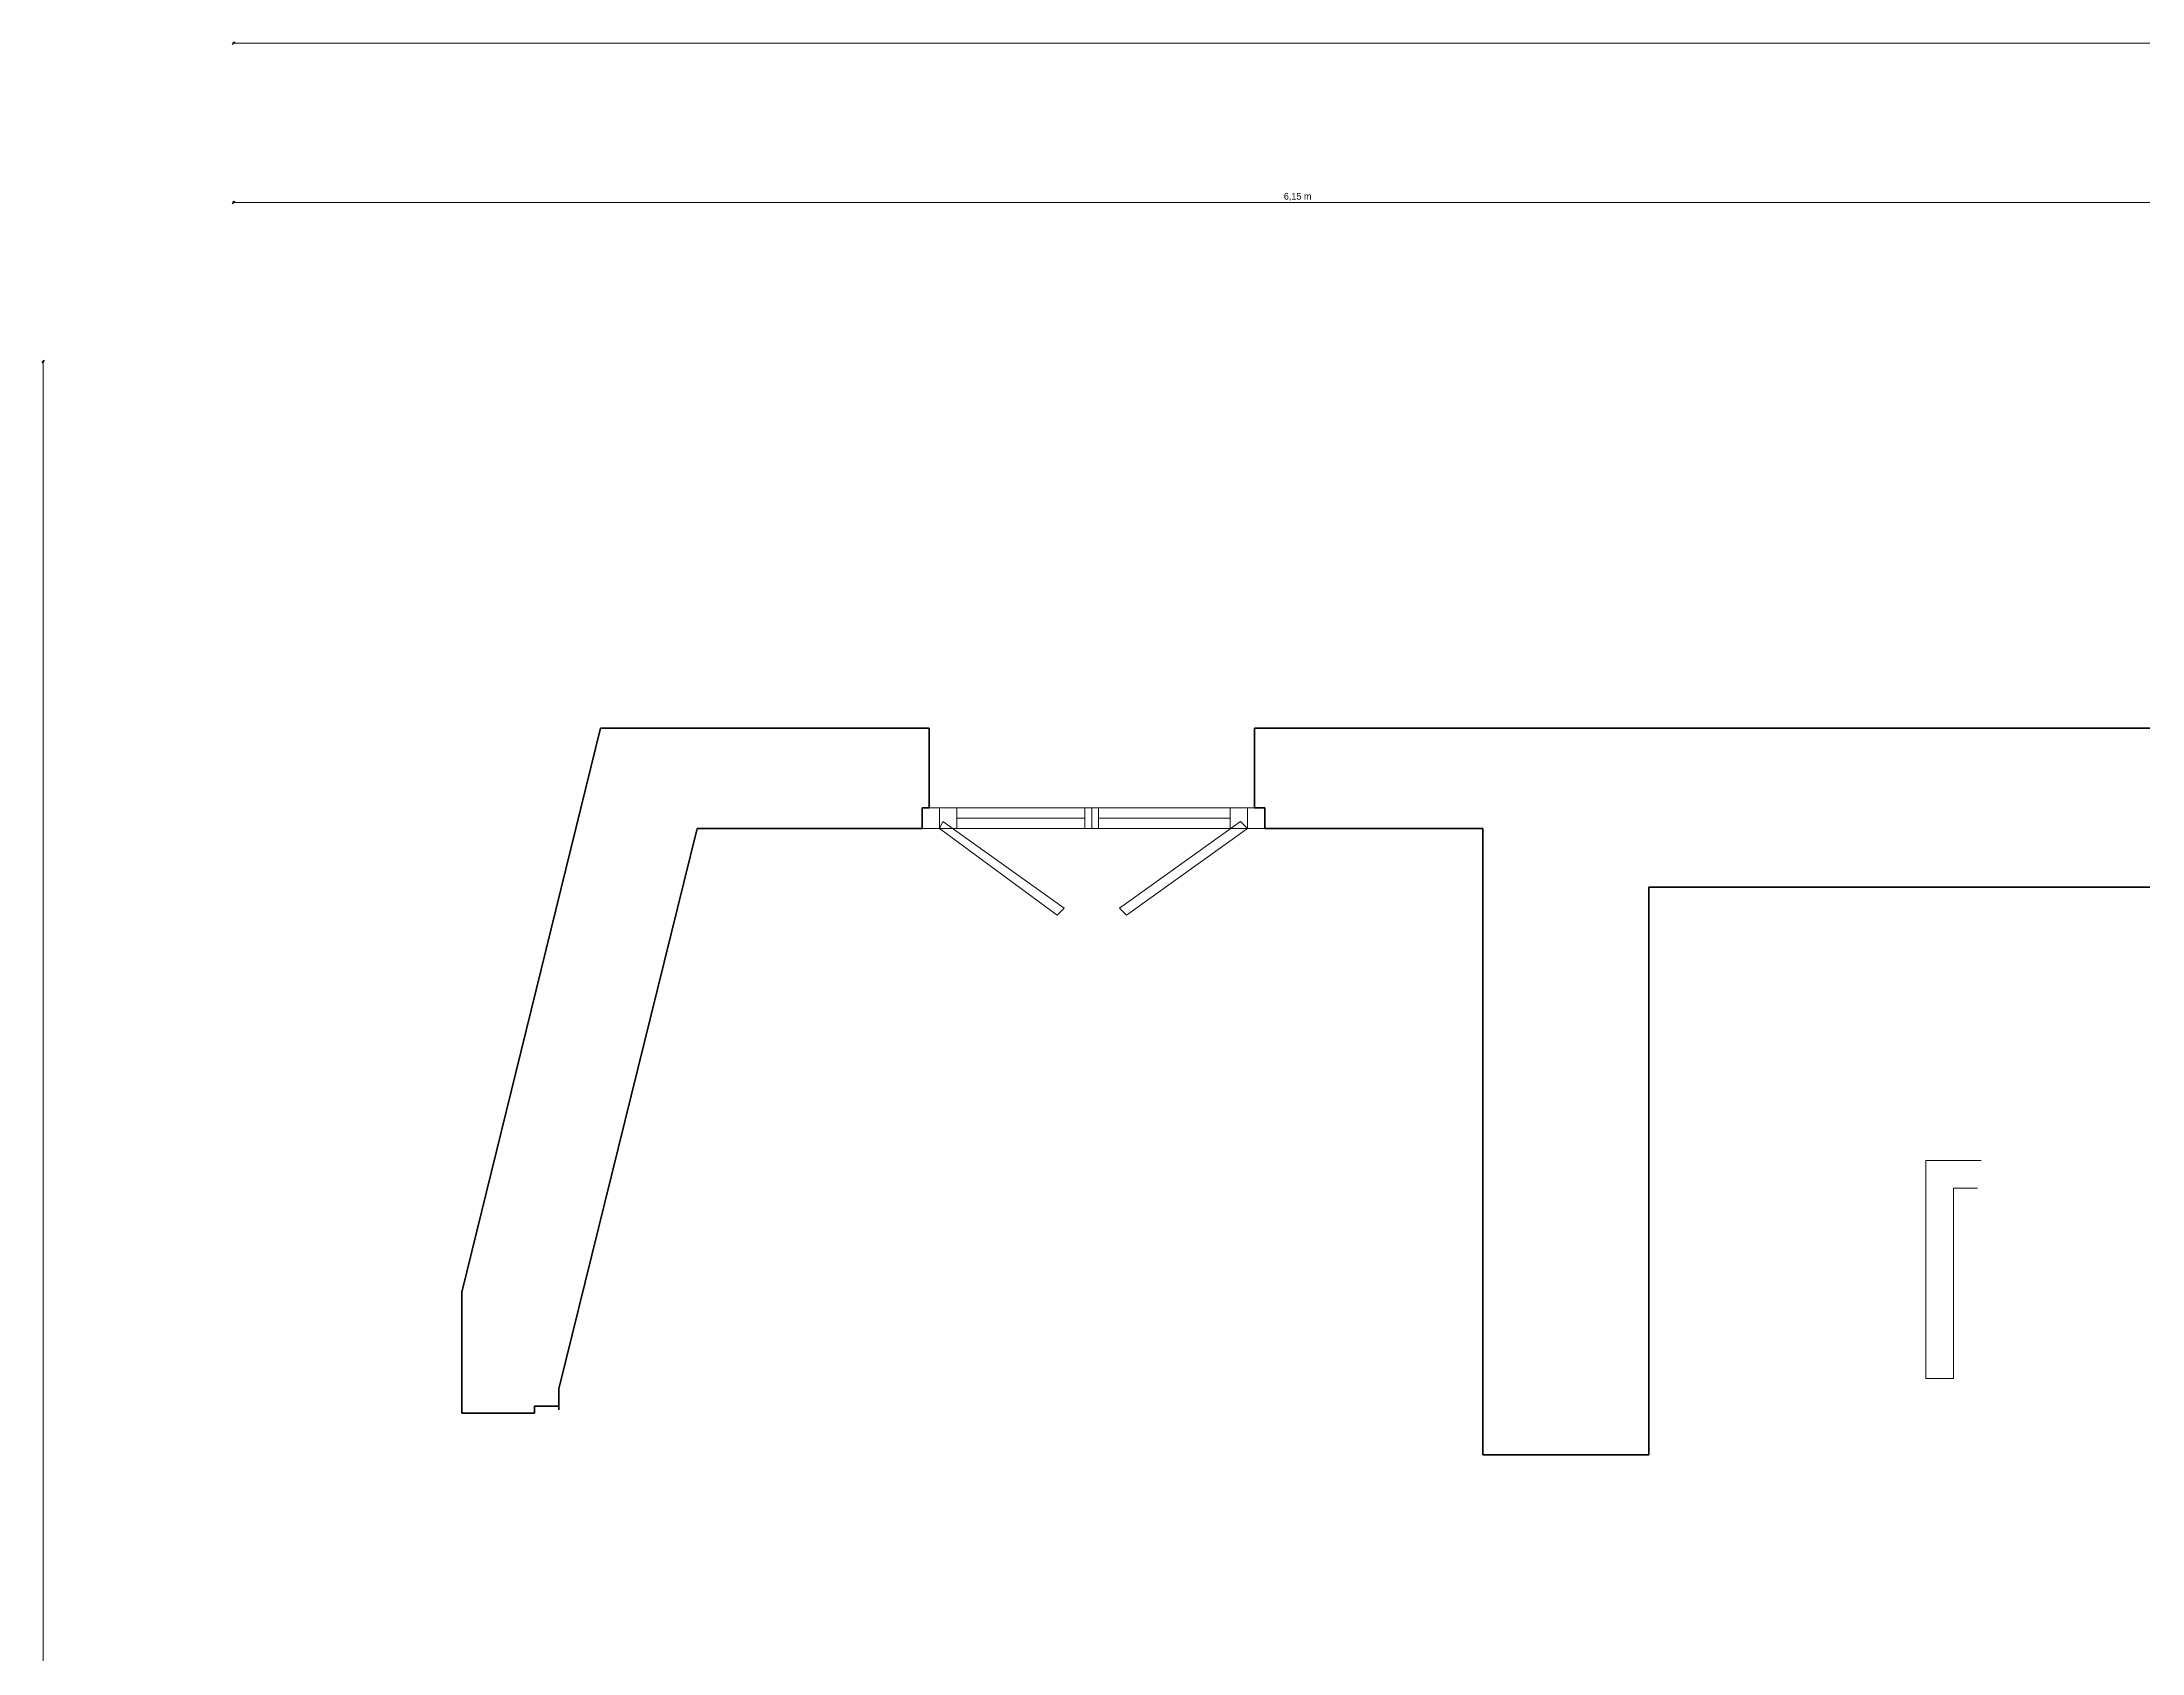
# Model space of a CAD drawing. Header units: centimetres. Extents: x -58 to 1254, y -35 to 935.
# Drawn here: x -55 to 552, y 467 to 932 of the extents above; entities that cross this region are included whole.
import ezdxf

# ---------------------------------------------------------------- set-up
doc = ezdxf.new("R2010")
doc.units = ezdxf.units.CM
doc.layers.add('STR_COTATIONS_TEXTES', color=7, linetype='CONTINUOUS', lineweight=25)
doc.layers.add('STR_EXISTANT', color=7, linetype='CONTINUOUS', lineweight=18)

msp = doc.modelspace()

# ---------------------------------------------------------------- linework, layer by layer
at = {"layer": 'STR_COTATIONS_TEXTES', "lineweight": 25}
for p, q in [((-0.35, 931.65), (0.35, 932.35)), ((0, 931.7), (0, 932.3)), ((-0.35, 885.65), (0.35, 886.35)), ((0, 885.7), (0, 886.3)), ((-55.35, 839.65), (-54.65, 840.35)), ((-55.3, 840), (-54.7, 840))]:
    msp.add_line(p, q, dxfattribs=at)
at = {"layer": 'STR_COTATIONS_TEXTES', "lineweight": 18}
for p, q in [((0, 932), (1246, 932)), ((0, 886), (615, 886)), ((-55, 0), (-55, 840))]:
    msp.add_line(p, q, dxfattribs=at)
at = {"layer": 'STR_EXISTANT', "lineweight": 35}
for p, q in [((106, 734), (66, 571)), ((106, 734), (201, 734)), ((201, 711), (201, 734)), ((295, 734), (618, 734)), ((295, 711), (295, 734)), ((199, 705), (199, 711)), ((298, 705), (298, 711)), ((134, 705), (94, 543)), ((134, 705), (199, 705)), ((298, 705), (361, 705)), ((361, 705), (361, 524)), ((409, 688), (409, 524)), ((409, 688), (618, 688)), ((66, 571), (66, 536)), ((94, 543), (94, 537)), ((87, 536), (66, 536)), ((361, 524), (409, 524))]:
    msp.add_line(p, q, dxfattribs=at)
at = {"layer": 'STR_EXISTANT', "lineweight": 13}
for p, q in [((199, 711), (298, 711)), ((298, 705), (199, 705)), ((298, 705), (199, 705)), ((246, 708), (209, 708)), ((288, 708), (250, 708))]:
    msp.add_line(p, q, dxfattribs=at)
at = {"layer": 'STR_EXISTANT', "lineweight": 18}
for p, q in [((489, 609), (505, 609)), ((489, 609), (489, 546)), ((497, 601), (504, 601)), ((497, 601), (497, 546)), ((489, 546), (497, 546))]:
    msp.add_line(p, q, dxfattribs=at)
at = {"layer": 'STR_EXISTANT', "lineweight": 35}
for points in [[(201, 711), (199, 711)], [(295, 711), (298, 711)], [(87, 536), (87, 538), (94, 538)]]:
    msp.add_lwpolyline(points, dxfattribs=at)
at = {"layer": 'STR_EXISTANT', "lineweight": 13}
for points in [[(204, 711), (199, 711), (199, 705), (204, 705), (204, 711)], [(209, 711), (204, 711), (204, 705), (209, 705), (209, 711)], [(248, 705), (246, 705), (246, 711), (248, 711), (248, 705)], [(250, 705), (248, 705), (248, 711), (250, 711), (250, 705)], [(293, 711), (288, 711), (288, 705), (293, 705), (293, 711)], [(298, 711), (293, 711), (293, 705), (298, 705), (298, 711)], [(204, 705), (238, 680), (240, 682), (205, 707), (204, 705)], [(293, 705), (258, 680), (256, 682), (291, 707), (293, 705)]]:
    msp.add_lwpolyline(points, dxfattribs=at)

# ---------------------------------------------------------------- texts
at = {"layer": 'STR_COTATIONS_TEXTES', "insert": (307.5, 886.42), "char_height": 1.95, "attachment_point": 8}
msp.add_mtext('6,15 m', dxfattribs=at)

doc.saveas('drawing.dxf')
